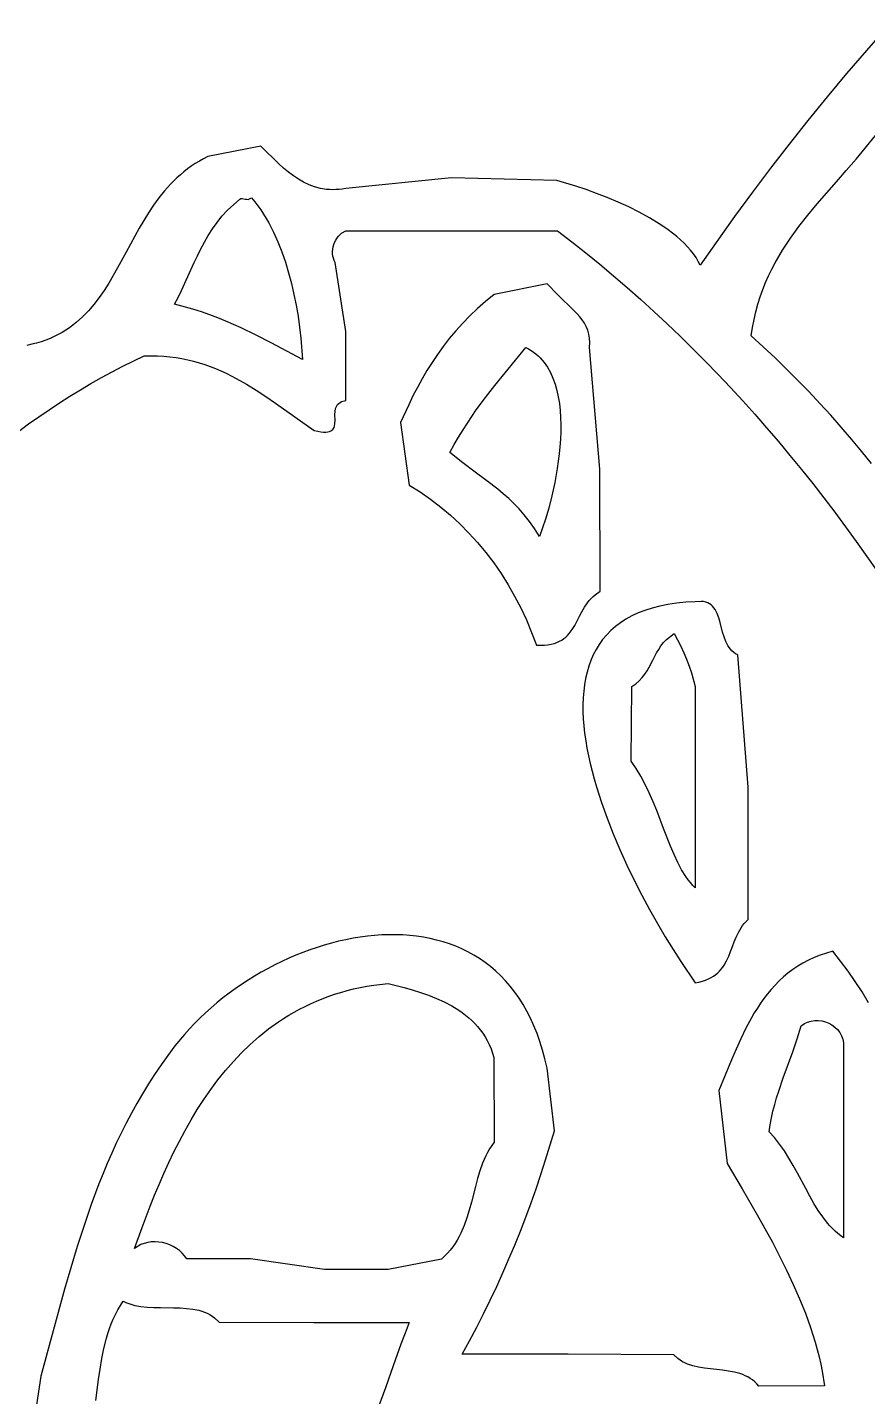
# Model space of a CAD drawing. Extents: x -38.8 to 24, y -17.1 to 3.4.
# Drawn here: x -34.397 to -33.604, y -1.138 to 0.153 of the extents above; entities that cross this region are included whole.
import ezdxf

# ---------------------------------------------------------------- set-up
doc = ezdxf.new("R2010")
doc.units = 0

msp = doc.modelspace()

# ---------------------------------------------------------------- linework, layer by layer
at = {"color": 7, "linetype": 'CONTINUOUS'}
for p, q in [((-33.585891, 0.153368), (-33.604907, 0.131652)), ((-33.604907, 0.131652), (-33.623633, 0.109762)), ((-33.623633, 0.109762), (-33.642061, 0.087703)), ((-33.642061, 0.087703), (-33.66018, 0.06548)), ((-33.66018, 0.06548), (-33.677982, 0.043099)), ((-34.176452, 0.04143), (-34.226435, 0.031447)), ((-34.15946, 0.024524), (-34.176452, 0.04143)), ((-33.677982, 0.043099), (-33.695457, 0.020565)), ((-33.614644, 0.029098), (-33.596443, 0.051453)), ((-34.234589, 0.027144), (-34.238444, 0.024806)), ((-34.230588, 0.029359), (-34.234589, 0.027144)), ((-34.226435, 0.031447), (-34.230588, 0.029359)), ((-33.623917, 0.018358), (-33.614644, 0.029098)), ((-34.252515, 0.014333), (-34.255723, 0.01146)), ((-34.249188, 0.01711), (-34.252515, 0.014333)), ((-34.245738, 0.019784), (-34.249188, 0.01711)), ((-34.242158, 0.022351), (-34.245738, 0.019784)), ((-34.238444, 0.024806), (-34.242158, 0.022351)), ((-34.155026, 0.020584), (-34.15946, 0.024524)), ((-34.150489, 0.016853), (-34.155026, 0.020584)), ((-34.145836, 0.013379), (-34.150489, 0.016853)), ((-34.141053, 0.010208), (-34.145836, 0.013379)), ((-33.695457, 0.020565), (-33.712597, -0.002116)), ((-33.633191, 0.007792), (-33.623917, 0.018358)), ((-34.261808, 0.005441), (-34.267486, -0.000906)), ((-34.255723, 0.01146), (-34.261808, 0.005441)), ((-34.136126, 0.007389), (-34.141053, 0.010208)), ((-34.131041, 0.004967), (-34.136126, 0.007389)), ((-34.125784, 0.002991), (-34.131041, 0.004967)), ((-34.120342, 0.001508), (-34.125784, 0.002991)), ((-34.114699, 0.000565), (-34.120342, 0.001508)), ((-34.111799, 0.00031), (-34.114699, 0.000565)), ((-34.108843, 0.000209), (-34.111799, 0.00031)), ((-34.105831, 0.000265), (-34.108843, 0.000209)), ((-34.10276, 0.000487), (-34.105831, 0.000265)), ((-34.099628, 0.000879), (-34.10276, 0.000487)), ((-34.096435, 0.001447), (-34.099628, 0.000879)), ((-33.996435, 0.011447), (-34.096435, 0.001447)), ((-33.897137, 0.008794), (-33.996435, 0.011447)), ((-33.879264, 0.003569), (-33.897137, 0.008794)), ((-33.869617, 0.000367), (-33.879264, 0.003569)), ((-33.859663, -0.003211), (-33.869617, 0.000367)), ((-33.642381, -0.002688), (-33.633191, 0.007792)), ((-34.272802, -0.00754), (-34.277801, -0.014421)), ((-34.267486, -0.000906), (-34.272802, -0.00754)), ((-34.208125, -0.019197), (-34.196435, -0.008553)), ((-34.196435, -0.008553), (-34.195336, -0.008112)), ((-34.196435, -0.008553), (-34.196435, -0.008553)), ((-34.195336, -0.008112), (-34.194129, -0.008083)), ((-34.194129, -0.008083), (-34.191436, -0.008615)), ((-34.191436, -0.008615), (-34.189974, -0.008856)), ((-34.189974, -0.008856), (-34.18845, -0.008867)), ((-34.18845, -0.008867), (-34.185263, -0.007555)), ((-34.185263, -0.007555), (-34.182298, -0.011173)), ((-34.182298, -0.011173), (-34.179446, -0.014925)), ((-33.849527, -0.007154), (-33.859663, -0.003211)), ((-33.839336, -0.011448), (-33.849527, -0.007154)), ((-33.829214, -0.016082), (-33.839336, -0.011448)), ((-33.712597, -0.002116), (-33.729393, -0.024939)), ((-33.651403, -0.013171), (-33.642381, -0.002688)), ((-34.282527, -0.021509), (-34.287025, -0.028764)), ((-34.277801, -0.014421), (-34.282527, -0.021509)), ((-34.217893, -0.030704), (-34.213225, -0.024854)), ((-34.213225, -0.024854), (-34.208125, -0.019197)), ((-34.179446, -0.014925), (-34.176704, -0.018805)), ((-34.176704, -0.018805), (-34.174071, -0.022807)), ((-34.174071, -0.022807), (-34.169123, -0.031153)), ((-33.819286, -0.021042), (-33.829214, -0.016082)), ((-33.809679, -0.026316), (-33.819286, -0.021042)), ((-33.729393, -0.024939), (-33.761914, -0.07099)), ((-33.6686, -0.034498), (-33.660171, -0.023745)), ((-33.660171, -0.023745), (-33.651403, -0.013171)), ((-34.291338, -0.036145), (-34.295512, -0.043611)), ((-34.287025, -0.028764), (-34.291338, -0.036145)), ((-34.226127, -0.042894), (-34.222177, -0.036725)), ((-34.222177, -0.036725), (-34.217893, -0.030704)), ((-34.169123, -0.031153), (-34.164587, -0.039916)), ((-34.100263, -0.040888), (-34.096435, -0.038553)), ((-34.096435, -0.038553), (-33.996435, -0.038553)), ((-33.996435, -0.038553), (-33.896435, -0.038553)), ((-33.896435, -0.038553), (-33.882996, -0.048903)), ((-33.800517, -0.031893), (-33.809679, -0.026316)), ((-33.796142, -0.03479), (-33.800517, -0.031893)), ((-33.791925, -0.037758), (-33.796142, -0.03479)), ((-33.787883, -0.040796), (-33.791925, -0.037758)), ((-33.676605, -0.045519), (-33.6686, -0.034498)), ((-34.295512, -0.043611), (-34.303619, -0.058639)), ((-34.233215, -0.055587), (-34.22979, -0.049189)), ((-34.22979, -0.049189), (-34.226127, -0.042894)), ((-34.164587, -0.039916), (-34.160451, -0.049046)), ((-34.160451, -0.049046), (-34.156699, -0.058497)), ((-34.108226, -0.053656), (-34.107646, -0.051548)), ((-34.107646, -0.051548), (-34.106872, -0.049502)), ((-34.106872, -0.049502), (-34.105909, -0.047539)), ((-34.105909, -0.047539), (-34.104761, -0.045676)), ((-34.104761, -0.045676), (-34.103435, -0.043934)), ((-34.103435, -0.043934), (-34.101934, -0.042331)), ((-34.101934, -0.042331), (-34.100263, -0.040888)), ((-33.882996, -0.048903), (-33.869704, -0.059434)), ((-33.78403, -0.043901), (-33.787883, -0.040796)), ((-33.780382, -0.047072), (-33.78403, -0.043901)), ((-33.776955, -0.050308), (-33.780382, -0.047072)), ((-33.773765, -0.053606), (-33.776955, -0.050308)), ((-33.684102, -0.056897), (-33.680423, -0.051158)), ((-33.680423, -0.051158), (-33.676605, -0.045519)), ((-34.303619, -0.058639), (-34.311699, -0.073525)), ((-34.239548, -0.068602), (-34.236452, -0.062066)), ((-34.236452, -0.062066), (-34.233215, -0.055587)), ((-34.156699, -0.058497), (-34.153318, -0.068219)), ((-34.108784, -0.057983), (-34.108607, -0.055807)), ((-34.108752, -0.060164), (-34.108784, -0.057983)), ((-34.108506, -0.062331), (-34.108752, -0.060164)), ((-34.108607, -0.055807), (-34.108226, -0.053656)), ((-34.108041, -0.064464), (-34.108506, -0.062331)), ((-34.107352, -0.066544), (-34.108041, -0.064464)), ((-33.869704, -0.059434), (-33.85656, -0.070143)), ((-33.770828, -0.056966), (-33.773765, -0.053606)), ((-33.768158, -0.060386), (-33.770828, -0.056966)), ((-33.765772, -0.063865), (-33.768158, -0.060386)), ((-33.763686, -0.0674), (-33.765772, -0.063865)), ((-33.691005, -0.068719), (-33.687633, -0.062747)), ((-33.687633, -0.062747), (-33.684102, -0.056897)), ((-34.311699, -0.073525), (-34.315841, -0.080814)), ((-34.245513, -0.08176), (-34.239548, -0.068602)), ((-34.153318, -0.068219), (-34.150292, -0.078166)), ((-34.106435, -0.068553), (-34.107352, -0.066544)), ((-34.096435, -0.133553), (-34.106435, -0.068553)), ((-33.85656, -0.070143), (-33.843564, -0.081028)), ((-33.761914, -0.07099), (-33.763686, -0.0674)), ((-33.697229, -0.081074), (-33.694207, -0.074824)), ((-33.694207, -0.074824), (-33.691005, -0.068719)), ((-34.32011, -0.087947), (-34.32455, -0.094882)), ((-34.315841, -0.080814), (-34.32011, -0.087947)), ((-34.251499, -0.094879), (-34.245513, -0.08176)), ((-34.150292, -0.078166), (-34.147609, -0.088287)), ((-34.147609, -0.088287), (-34.145253, -0.098536)), ((-33.906435, -0.088553), (-33.956435, -0.098553)), ((-33.896435, -0.098553), (-33.906435, -0.088553)), ((-33.906435, -0.088553), (-33.906435, -0.088553)), ((-33.843564, -0.081028), (-33.830715, -0.092086)), ((-33.70269, -0.09405), (-33.700061, -0.087478)), ((-33.700061, -0.087478), (-33.697229, -0.081074)), ((-34.329206, -0.10158), (-34.334122, -0.108001)), ((-34.32455, -0.094882), (-34.329206, -0.10158)), ((-34.257896, -0.107781), (-34.254622, -0.101369)), ((-34.254622, -0.101369), (-34.251499, -0.094879)), ((-34.145253, -0.098536), (-34.143211, -0.108864)), ((-33.956435, -0.098553), (-33.964527, -0.105192)), ((-33.891288, -0.103939), (-33.896435, -0.098553)), ((-33.830715, -0.092086), (-33.818013, -0.103314)), ((-33.818013, -0.103314), (-33.805459, -0.114711)), ((-33.707302, -0.107735), (-33.705107, -0.100798)), ((-33.705107, -0.100798), (-33.70269, -0.09405)), ((-34.339343, -0.114103), (-34.344912, -0.119847)), ((-34.334122, -0.108001), (-34.339343, -0.114103)), ((-34.240703, -0.112497), (-34.257896, -0.107781)), ((-34.232576, -0.115086), (-34.240703, -0.112497)), ((-34.224711, -0.117822), (-34.232576, -0.115086)), ((-34.143211, -0.108864), (-34.141468, -0.119224)), ((-33.972164, -0.111957), (-33.979371, -0.118846)), ((-33.964527, -0.105192), (-33.972164, -0.111957)), ((-33.885821, -0.109129), (-33.891288, -0.103939)), ((-33.880395, -0.114342), (-33.885821, -0.109129)), ((-33.877809, -0.117028), (-33.880395, -0.114342)), ((-33.805459, -0.114711), (-33.793052, -0.126272)), ((-33.71098, -0.122219), (-33.709263, -0.114872)), ((-33.709263, -0.114872), (-33.707302, -0.107735)), ((-34.354018, -0.127702), (-34.357277, -0.130097)), ((-34.350876, -0.125191), (-34.354018, -0.127702)), ((-34.344912, -0.119847), (-34.350876, -0.125191)), ((-34.217072, -0.120698), (-34.224711, -0.117822)), ((-34.209621, -0.123709), (-34.217072, -0.120698)), ((-34.20232, -0.12685), (-34.209621, -0.123709)), ((-34.195133, -0.130114), (-34.20232, -0.12685)), ((-34.141468, -0.119224), (-34.14001, -0.129566)), ((-33.986171, -0.125858), (-33.992588, -0.132994)), ((-33.979371, -0.118846), (-33.986171, -0.125858)), ((-33.875367, -0.119803), (-33.877809, -0.117028)), ((-33.873116, -0.122695), (-33.875367, -0.119803)), ((-33.871099, -0.125732), (-33.873116, -0.122695)), ((-33.869361, -0.128942), (-33.871099, -0.125732)), ((-33.867947, -0.132352), (-33.869361, -0.128942)), ((-33.793052, -0.126272), (-33.780793, -0.137997)), ((-33.712442, -0.129787), (-33.71098, -0.122219)), ((-34.379551, -0.141774), (-34.38377, -0.143224)), ((-34.375486, -0.140174), (-34.379551, -0.141774)), ((-34.37157, -0.138429), (-34.375486, -0.140174)), ((-34.367796, -0.136543), (-34.37157, -0.138429)), ((-34.36416, -0.134523), (-34.367796, -0.136543)), ((-34.360655, -0.132372), (-34.36416, -0.134523)), ((-34.357277, -0.130097), (-34.360655, -0.132372)), ((-34.180947, -0.136992), (-34.195133, -0.130114)), ((-34.166763, -0.144297), (-34.180947, -0.136992)), ((-34.14001, -0.129566), (-34.138823, -0.139843)), ((-34.138823, -0.139843), (-34.137204, -0.160009)), ((-34.096435, -0.198553), (-34.096435, -0.133553)), ((-33.998645, -0.140251), (-34.004366, -0.147629)), ((-33.992588, -0.132994), (-33.998645, -0.140251)), ((-33.866903, -0.135991), (-33.867947, -0.132352)), ((-33.866273, -0.139885), (-33.866903, -0.135991)), ((-33.866102, -0.144063), (-33.866273, -0.139885)), ((-33.780793, -0.137997), (-33.768681, -0.149883)), ((-33.713639, -0.137588), (-33.712442, -0.129787)), ((-33.691214, -0.158382), (-33.713639, -0.137588)), ((-34.392691, -0.145654), (-34.397405, -0.146623)), ((-34.388148, -0.144519), (-34.392691, -0.145654)), ((-34.38377, -0.143224), (-34.388148, -0.144519)), ((-34.137204, -0.160009), (-34.166763, -0.144297)), ((-34.004366, -0.147629), (-34.009775, -0.155127)), ((-33.955668, -0.184519), (-33.926435, -0.148553)), ((-33.926435, -0.148553), (-33.923863, -0.149899)), ((-33.926435, -0.148553), (-33.926435, -0.148553)), ((-33.923863, -0.149899), (-33.921414, -0.151373)), ((-33.921414, -0.151373), (-33.919086, -0.152971)), ((-33.919086, -0.152971), (-33.916877, -0.154689)), ((-33.916877, -0.154689), (-33.914784, -0.156522)), ((-33.866435, -0.148553), (-33.866102, -0.144063)), ((-33.856435, -0.263553), (-33.866435, -0.148553)), ((-33.768681, -0.149883), (-33.756717, -0.161926)), ((-34.316907, -0.171509), (-34.306816, -0.166301)), ((-34.306816, -0.166301), (-34.28652, -0.156609)), ((-34.28652, -0.156609), (-34.280281, -0.156456)), ((-34.280281, -0.156456), (-34.274176, -0.156542)), ((-34.274176, -0.156542), (-34.268199, -0.156857)), ((-34.268199, -0.156857), (-34.262344, -0.157392)), ((-34.262344, -0.157392), (-34.256607, -0.158141)), ((-34.256607, -0.158141), (-34.250982, -0.159093)), ((-34.250982, -0.159093), (-34.245463, -0.160239)), ((-34.245463, -0.160239), (-34.240045, -0.161573)), ((-34.240045, -0.161573), (-34.234722, -0.163084)), ((-34.234722, -0.163084), (-34.22949, -0.164764)), ((-34.22949, -0.164764), (-34.224342, -0.166605)), ((-34.224342, -0.166605), (-34.219273, -0.168598)), ((-34.014895, -0.162745), (-34.01975, -0.170481)), ((-34.009775, -0.155127), (-34.014895, -0.162745)), ((-33.914784, -0.156522), (-33.912804, -0.158467)), ((-33.912804, -0.158467), (-33.910937, -0.16052)), ((-33.910937, -0.16052), (-33.909178, -0.162677)), ((-33.909178, -0.162677), (-33.90598, -0.167286)), ((-33.90598, -0.167286), (-33.903191, -0.172263)), ((-33.756717, -0.161926), (-33.744899, -0.174125)), ((-33.68031, -0.168974), (-33.691214, -0.158382)), ((-34.336953, -0.182611), (-34.326954, -0.176948)), ((-34.326954, -0.176948), (-34.316907, -0.171509)), ((-34.219273, -0.168598), (-34.214278, -0.170734)), ((-34.214278, -0.170734), (-34.209351, -0.173005)), ((-34.209351, -0.173005), (-34.199679, -0.177916)), ((-34.199679, -0.177916), (-34.190215, -0.183263)), ((-34.024364, -0.178334), (-34.02876, -0.186305)), ((-34.01975, -0.170481), (-34.024364, -0.178334)), ((-33.903191, -0.172263), (-33.900792, -0.177577)), ((-33.900792, -0.177577), (-33.898766, -0.183194)), ((-33.744899, -0.174125), (-33.73323, -0.186477)), ((-33.669607, -0.179692), (-33.68031, -0.168974)), ((-33.659103, -0.190534), (-33.669607, -0.179692)), ((-34.356792, -0.194572), (-34.3469, -0.188488)), ((-34.3469, -0.188488), (-34.336953, -0.182611)), ((-34.190215, -0.183263), (-34.180915, -0.188976)), ((-34.180915, -0.188976), (-34.171734, -0.194986)), ((-34.02876, -0.186305), (-34.032961, -0.194391)), ((-33.964573, -0.195928), (-33.955668, -0.184519)), ((-33.898766, -0.183194), (-33.897093, -0.189085)), ((-33.897093, -0.189085), (-33.895756, -0.195216)), ((-33.73323, -0.186477), (-33.721707, -0.198979)), ((-33.648794, -0.201498), (-33.659103, -0.190534)), ((-34.376389, -0.20733), (-34.366623, -0.200855)), ((-34.366623, -0.200855), (-34.356792, -0.194572)), ((-34.171734, -0.194986), (-34.16263, -0.201225)), ((-34.16263, -0.201225), (-34.126107, -0.227087)), ((-34.106489, -0.20893), (-34.105959, -0.206173)), ((-34.105959, -0.206173), (-34.105494, -0.20488)), ((-34.105494, -0.20488), (-34.104866, -0.203659)), ((-34.104866, -0.203659), (-34.104053, -0.202523)), ((-34.104053, -0.202523), (-34.103033, -0.201485)), ((-34.103033, -0.201485), (-34.101783, -0.200556)), ((-34.101783, -0.200556), (-34.100282, -0.19975)), ((-34.100282, -0.19975), (-34.096435, -0.198553)), ((-34.036992, -0.202593), (-34.044637, -0.219338)), ((-34.032961, -0.194391), (-34.036992, -0.202593)), ((-33.973184, -0.207613), (-33.964573, -0.195928)), ((-33.895756, -0.195216), (-33.894735, -0.201557)), ((-33.894735, -0.201557), (-33.894012, -0.208075)), ((-33.721707, -0.198979), (-33.710332, -0.211629)), ((-33.638678, -0.212583), (-33.648794, -0.201498)), ((-34.395713, -0.22082), (-34.386088, -0.213987)), ((-34.386088, -0.213987), (-34.376389, -0.20733)), ((-34.106635, -0.211831), (-34.106489, -0.20893)), ((-34.106487, -0.217671), (-34.106635, -0.211831)), ((-34.106548, -0.220412), (-34.106487, -0.217671)), ((-34.044637, -0.219338), (-34.036435, -0.278553)), ((-33.981577, -0.219913), (-33.977403, -0.213665)), ((-33.977403, -0.213665), (-33.973184, -0.207613)), ((-33.894012, -0.208075), (-33.893568, -0.214739)), ((-33.893568, -0.214739), (-33.893386, -0.221517)), ((-33.710332, -0.211629), (-33.699105, -0.224425)), ((-33.62875, -0.223785), (-33.638678, -0.212583)), ((-34.405262, -0.22782), (-34.395713, -0.22082)), ((-34.126107, -0.227087), (-34.122877, -0.227737)), ((-34.122877, -0.227737), (-34.120018, -0.228164)), ((-34.120018, -0.228164), (-34.117507, -0.228381)), ((-34.117507, -0.228381), (-34.115323, -0.2284)), ((-34.115323, -0.2284), (-34.113443, -0.228233)), ((-34.113443, -0.228233), (-34.111845, -0.227893)), ((-34.111845, -0.227893), (-34.110508, -0.227392)), ((-34.110508, -0.227392), (-34.109407, -0.226743)), ((-34.109407, -0.226743), (-34.108522, -0.225957)), ((-34.108522, -0.225957), (-34.10783, -0.225047)), ((-34.10783, -0.225047), (-34.107309, -0.224025)), ((-34.107309, -0.224025), (-34.106936, -0.222904)), ((-34.106936, -0.222904), (-34.106548, -0.220412)), ((-33.989828, -0.233165), (-33.985715, -0.226399)), ((-33.985715, -0.226399), (-33.981577, -0.219913)), ((-33.893446, -0.228377), (-33.89373, -0.235288)), ((-33.893386, -0.221517), (-33.893446, -0.228377)), ((-33.699105, -0.224425), (-33.688024, -0.237363)), ((-33.619008, -0.235102), (-33.62875, -0.223785)), ((-33.998013, -0.24771), (-33.993924, -0.240255)), ((-33.993924, -0.240255), (-33.989828, -0.233165)), ((-33.894219, -0.242217), (-33.894895, -0.249134)), ((-33.89373, -0.235288), (-33.894219, -0.242217)), ((-33.688024, -0.237363), (-33.677091, -0.250442)), ((-33.609448, -0.246532), (-33.619008, -0.235102)), ((-33.985896, -0.25758), (-33.998013, -0.24771)), ((-33.97437, -0.266239), (-33.985896, -0.25758)), ((-33.89574, -0.256006), (-33.896734, -0.262801)), ((-33.894895, -0.249134), (-33.89574, -0.256006)), ((-33.677091, -0.250442), (-33.666306, -0.263659)), ((-33.600068, -0.258073), (-33.609448, -0.246532)), ((-33.963362, -0.274297), (-33.97437, -0.266239)), ((-33.896734, -0.262801), (-33.899097, -0.276036)), ((-33.856374, -0.378657), (-33.856435, -0.263553)), ((-33.666306, -0.263659), (-33.655667, -0.277011)), ((-34.036435, -0.278553), (-34.026213, -0.284975)), ((-33.952801, -0.282361), (-33.963362, -0.274297)), ((-33.947666, -0.286585), (-33.952801, -0.282361)), ((-33.899097, -0.276036), (-33.901837, -0.288585)), ((-33.655667, -0.277011), (-33.645176, -0.290495)), ((-34.026213, -0.284975), (-34.016312, -0.291858)), ((-34.016312, -0.291858), (-34.006742, -0.299189)), ((-33.942616, -0.291039), (-33.947666, -0.286585)), ((-33.937642, -0.295798), (-33.942616, -0.291039)), ((-33.932735, -0.300939), (-33.937642, -0.295798)), ((-33.901837, -0.288585), (-33.904806, -0.300193)), ((-33.645176, -0.290495), (-33.634832, -0.30411)), ((-34.006742, -0.299189), (-33.997511, -0.306955)), ((-33.997511, -0.306955), (-33.988629, -0.315143)), ((-33.927886, -0.306537), (-33.932735, -0.300939)), ((-33.923086, -0.312669), (-33.927886, -0.306537)), ((-33.904806, -0.300193), (-33.907854, -0.310607)), ((-33.634832, -0.30411), (-33.624635, -0.317853)), ((-33.988629, -0.315143), (-33.980103, -0.323741)), ((-33.918326, -0.31941), (-33.923086, -0.312669)), ((-33.913598, -0.326837), (-33.918326, -0.31941)), ((-33.907854, -0.310607), (-33.913598, -0.326837)), ((-33.624635, -0.317853), (-33.614586, -0.331721)), ((-33.980103, -0.323741), (-33.971944, -0.332735)), ((-33.971944, -0.332735), (-33.964161, -0.342113)), ((-33.614586, -0.331721), (-33.604683, -0.345711)), ((-33.964161, -0.342113), (-33.956761, -0.351862)), ((-33.604683, -0.345711), (-33.594928, -0.359822)), ((-33.956761, -0.351862), (-33.949755, -0.361969)), ((-33.949755, -0.361969), (-33.943151, -0.372421)), ((-33.943151, -0.372421), (-33.936959, -0.383206)), ((-33.936959, -0.383206), (-33.931186, -0.394311)), ((-33.868141, -0.389415), (-33.866571, -0.387411)), ((-33.866571, -0.387411), (-33.864866, -0.385476)), ((-33.864866, -0.385476), (-33.863011, -0.383623)), ((-33.863011, -0.383623), (-33.860988, -0.381861)), ((-33.860988, -0.381861), (-33.856374, -0.378657)), ((-33.931186, -0.394311), (-33.925843, -0.405723)), ((-33.875679, -0.402274), (-33.873414, -0.397902)), ((-33.873414, -0.397902), (-33.870946, -0.393586)), ((-33.870946, -0.393586), (-33.868141, -0.389415)), ((-33.820416, -0.399116), (-33.826385, -0.40189)), ((-33.814028, -0.39664), (-33.820416, -0.399116)), ((-33.807214, -0.39447), (-33.814028, -0.39664)), ((-33.799965, -0.392617), (-33.807214, -0.39447)), ((-33.792271, -0.39109), (-33.799965, -0.392617)), ((-33.784124, -0.389897), (-33.792271, -0.39109)), ((-33.775515, -0.389049), (-33.784124, -0.389897)), ((-33.766435, -0.388553), (-33.775515, -0.389049)), ((-33.761064, -0.388157), (-33.766435, -0.388553)), ((-33.766435, -0.388553), (-33.766435, -0.388553)), ((-33.758738, -0.388364), (-33.761064, -0.388157)), ((-33.756632, -0.388821), (-33.758738, -0.388364)), ((-33.754731, -0.389511), (-33.756632, -0.388821)), ((-33.753019, -0.390418), (-33.754731, -0.389511)), ((-33.751483, -0.391527), (-33.753019, -0.390418)), ((-33.750107, -0.392823), (-33.751483, -0.391527)), ((-33.748876, -0.394288), (-33.750107, -0.392823)), ((-33.747775, -0.395908), (-33.748876, -0.394288)), ((-33.746791, -0.397666), (-33.747775, -0.395908)), ((-33.745906, -0.399546), (-33.746791, -0.397666)), ((-33.74438, -0.403612), (-33.745906, -0.399546)), ((-33.925843, -0.405723), (-33.91648, -0.429417)), ((-33.882588, -0.414828), (-33.880133, -0.410826)), ((-33.880133, -0.410826), (-33.877874, -0.406611)), ((-33.877874, -0.406611), (-33.875679, -0.402274)), ((-33.841876, -0.411908), (-33.846262, -0.415781)), ((-33.837106, -0.408295), (-33.841876, -0.411908)), ((-33.831946, -0.404953), (-33.837106, -0.408295)), ((-33.826385, -0.40189), (-33.831946, -0.404953)), ((-33.743078, -0.407979), (-33.74438, -0.403612)), ((-33.740669, -0.417109), (-33.743078, -0.407979)), ((-33.897042, -0.426933), (-33.894655, -0.425878)), ((-33.894655, -0.425878), (-33.892467, -0.42467)), ((-33.892467, -0.42467), (-33.890461, -0.42332)), ((-33.890461, -0.42332), (-33.888622, -0.421839)), ((-33.888622, -0.421839), (-33.886931, -0.420238)), ((-33.886931, -0.420238), (-33.885373, -0.418529)), ((-33.885373, -0.418529), (-33.882588, -0.414828)), ((-33.853924, -0.424274), (-33.857216, -0.428875)), ((-33.850275, -0.419906), (-33.853924, -0.424274)), ((-33.846262, -0.415781), (-33.850275, -0.419906)), ((-33.796386, -0.427097), (-33.793547, -0.424087)), ((-33.793547, -0.424087), (-33.786435, -0.418553)), ((-33.786435, -0.418553), (-33.783168, -0.424467)), ((-33.786435, -0.418553), (-33.786435, -0.418553)), ((-33.783168, -0.424467), (-33.780113, -0.430492)), ((-33.739325, -0.421619), (-33.740669, -0.417109)), ((-33.737728, -0.425923), (-33.739325, -0.421619)), ((-33.735759, -0.429895), (-33.737728, -0.425923)), ((-33.91648, -0.429417), (-33.912548, -0.429516)), ((-33.912548, -0.429516), (-33.908915, -0.429396)), ((-33.908915, -0.429396), (-33.905565, -0.429066)), ((-33.905565, -0.429066), (-33.90248, -0.428538)), ((-33.90248, -0.428538), (-33.899645, -0.427823)), ((-33.899645, -0.427823), (-33.897042, -0.426933)), ((-33.862768, -0.43874), (-33.865046, -0.443986)), ((-33.860161, -0.4337), (-33.862768, -0.43874)), ((-33.857216, -0.428875), (-33.860161, -0.4337)), ((-33.806435, -0.443553), (-33.802943, -0.436792)), ((-33.802943, -0.436792), (-33.801009, -0.433475)), ((-33.801009, -0.433475), (-33.798848, -0.430235)), ((-33.798848, -0.430235), (-33.796386, -0.427097)), ((-33.780113, -0.430492), (-33.777276, -0.436621)), ((-33.777276, -0.436621), (-33.774657, -0.442846)), ((-33.734599, -0.431717), (-33.735759, -0.429895)), ((-33.7333, -0.433408), (-33.734599, -0.431717)), ((-33.73185, -0.434953), (-33.7333, -0.433408)), ((-33.730232, -0.436337), (-33.73185, -0.434953)), ((-33.728432, -0.437542), (-33.730232, -0.436337)), ((-33.726435, -0.438553), (-33.728432, -0.437542)), ((-33.716435, -0.563553), (-33.726435, -0.438553)), ((-33.867003, -0.449428), (-33.868648, -0.455057)), ((-33.865046, -0.443986), (-33.867003, -0.449428)), ((-33.811861, -0.453631), (-33.809927, -0.450314)), ((-33.809927, -0.450314), (-33.806435, -0.443553)), ((-33.774657, -0.442846), (-33.772261, -0.449159)), ((-33.772261, -0.449159), (-33.77009, -0.455553)), ((-33.86999, -0.460864), (-33.871038, -0.46684)), ((-33.868648, -0.455057), (-33.86999, -0.460864)), ((-33.822615, -0.465875), (-33.819323, -0.463019)), ((-33.819323, -0.463019), (-33.816484, -0.460009)), ((-33.816484, -0.460009), (-33.814022, -0.456871)), ((-33.814022, -0.456871), (-33.811861, -0.453631)), ((-33.77009, -0.455553), (-33.766435, -0.468553)), ((-33.871801, -0.472976), (-33.872288, -0.479261)), ((-33.871038, -0.46684), (-33.871801, -0.472976)), ((-33.827029, -0.539015), (-33.826435, -0.468553)), ((-33.826435, -0.468553), (-33.822615, -0.465875)), ((-33.766435, -0.468553), (-33.766435, -0.563553)), ((-33.872288, -0.479261), (-33.872506, -0.485688)), ((-33.872506, -0.485688), (-33.872466, -0.492247)), ((-33.872466, -0.492247), (-33.872177, -0.498928)), ((-33.872177, -0.498928), (-33.871646, -0.505723)), ((-33.871646, -0.505723), (-33.870882, -0.512622)), ((-33.870882, -0.512622), (-33.869896, -0.519616)), ((-33.869896, -0.519616), (-33.868695, -0.526696)), ((-33.868695, -0.526696), (-33.867288, -0.533852)), ((-33.867288, -0.533852), (-33.865684, -0.541076)), ((-33.865684, -0.541076), (-33.863892, -0.548358)), ((-33.822197, -0.545794), (-33.827029, -0.539015)), ((-33.863892, -0.548358), (-33.861921, -0.555688)), ((-33.817758, -0.553089), (-33.822197, -0.545794)), ((-33.813658, -0.560809), (-33.817758, -0.553089)), ((-33.861921, -0.555688), (-33.85978, -0.563058)), ((-33.85978, -0.563058), (-33.855021, -0.577881)), ((-33.809843, -0.568864), (-33.813658, -0.560809)), ((-33.766435, -0.563553), (-33.766435, -0.658553)), ((-33.716579, -0.688392), (-33.716435, -0.563553)), ((-33.855021, -0.577881), (-33.849687, -0.592751)), ((-33.806258, -0.577162), (-33.809843, -0.568864)), ((-33.802848, -0.585613), (-33.806258, -0.577162)), ((-33.849687, -0.592751), (-33.843847, -0.607596)), ((-33.796338, -0.60261), (-33.802848, -0.585613)), ((-33.789877, -0.619129), (-33.796338, -0.60261)), ((-33.843847, -0.607596), (-33.837574, -0.622341)), ((-33.78653, -0.626982), (-33.789877, -0.619129)), ((-33.837574, -0.622341), (-33.830937, -0.636913)), ((-33.783031, -0.634443), (-33.78653, -0.626982)), ((-33.830937, -0.636913), (-33.824008, -0.651237)), ((-33.779326, -0.641422), (-33.783031, -0.634443)), ((-33.775362, -0.647827), (-33.779326, -0.641422)), ((-33.824008, -0.651237), (-33.816856, -0.665241)), ((-33.773265, -0.650786), (-33.775362, -0.647827)), ((-33.771083, -0.653567), (-33.773265, -0.650786)), ((-33.768808, -0.65616), (-33.771083, -0.653567)), ((-33.766435, -0.658553), (-33.768808, -0.65616)), ((-33.816856, -0.665241), (-33.809553, -0.67885)), ((-33.809553, -0.67885), (-33.80217, -0.69199)), ((-33.80217, -0.69199), (-33.794776, -0.704588)), ((-33.725792, -0.700444), (-33.72327, -0.696184)), ((-33.72327, -0.696184), (-33.721826, -0.694133)), ((-33.721826, -0.694133), (-33.720239, -0.692146)), ((-33.720239, -0.692146), (-33.716579, -0.688392)), ((-34.103104, -0.708884), (-34.109907, -0.710608)), ((-34.096296, -0.707362), (-34.103104, -0.708884)), ((-34.08949, -0.706045), (-34.096296, -0.707362)), ((-34.082694, -0.704937), (-34.08949, -0.706045)), ((-34.075915, -0.704043), (-34.082694, -0.704937)), ((-34.06916, -0.703365), (-34.075915, -0.704043)), ((-34.062437, -0.702909), (-34.06916, -0.703365)), ((-34.055751, -0.702677), (-34.062437, -0.702909)), ((-34.049111, -0.702675), (-34.055751, -0.702677)), ((-34.042523, -0.702905), (-34.049111, -0.702675)), ((-34.035995, -0.703372), (-34.042523, -0.702905)), ((-34.029534, -0.70408), (-34.035995, -0.703372)), ((-34.023147, -0.705032), (-34.029534, -0.70408)), ((-34.01684, -0.706233), (-34.023147, -0.705032)), ((-34.010622, -0.707687), (-34.01684, -0.706233)), ((-34.0045, -0.709397), (-34.010622, -0.707687)), ((-33.99848, -0.711367), (-34.0045, -0.709397)), ((-33.794776, -0.704588), (-33.787443, -0.716571)), ((-33.731496, -0.713944), (-33.729786, -0.709386)), ((-33.729786, -0.709386), (-33.727925, -0.704865)), ((-33.727925, -0.704865), (-33.725792, -0.700444)), ((-34.143605, -0.72211), (-34.15023, -0.72496)), ((-34.136931, -0.719439), (-34.143605, -0.72211)), ((-34.130218, -0.716949), (-34.136931, -0.719439)), ((-34.123471, -0.714644), (-34.130218, -0.716949)), ((-34.116698, -0.712529), (-34.123471, -0.714644)), ((-34.109907, -0.710608), (-34.116698, -0.712529)), ((-33.99257, -0.713602), (-33.99848, -0.711367)), ((-33.986776, -0.716105), (-33.99257, -0.713602)), ((-33.981107, -0.71888), (-33.986776, -0.716105)), ((-33.975568, -0.721931), (-33.981107, -0.71888)), ((-33.970168, -0.725263), (-33.975568, -0.721931)), ((-33.787443, -0.716571), (-33.780241, -0.727863)), ((-33.736912, -0.727232), (-33.73494, -0.722929)), ((-33.73494, -0.722929), (-33.733175, -0.718479)), ((-33.733175, -0.718479), (-33.731496, -0.713944)), ((-33.648653, -0.72197), (-33.654321, -0.724216)), ((-33.642717, -0.719987), (-33.648653, -0.72197)), ((-33.636503, -0.718278), (-33.642717, -0.719987)), ((-33.622317, -0.736998), (-33.636503, -0.718278)), ((-34.169751, -0.734536), (-34.176116, -0.738057)), ((-34.163311, -0.731177), (-34.169751, -0.734536)), ((-34.156801, -0.727983), (-34.163311, -0.731177)), ((-34.15023, -0.72496), (-34.156801, -0.727983)), ((-33.964913, -0.728878), (-33.970168, -0.725263)), ((-33.959811, -0.732781), (-33.964913, -0.728878)), ((-33.954868, -0.736976), (-33.959811, -0.732781)), ((-33.780241, -0.727863), (-33.766515, -0.748083)), ((-33.743527, -0.736945), (-33.741952, -0.735153)), ((-33.741952, -0.735153), (-33.740517, -0.733278)), ((-33.740517, -0.733278), (-33.739209, -0.731327)), ((-33.739209, -0.731327), (-33.736912, -0.727232)), ((-33.674499, -0.735583), (-33.678967, -0.738961)), ((-33.66981, -0.732407), (-33.674499, -0.735583)), ((-33.66489, -0.729446), (-33.66981, -0.732407)), ((-33.65973, -0.726712), (-33.66489, -0.729446)), ((-33.654321, -0.724216), (-33.65973, -0.726712)), ((-34.188588, -0.74557), (-34.194682, -0.749554)), ((-34.182397, -0.741737), (-34.188588, -0.74557)), ((-34.176116, -0.738057), (-34.182397, -0.741737)), ((-34.069844, -0.750162), (-34.056435, -0.748553)), ((-34.056435, -0.748553), (-34.041275, -0.752438)), ((-34.056435, -0.748553), (-34.056435, -0.748553)), ((-33.950092, -0.741467), (-33.954868, -0.736976)), ((-33.94549, -0.746258), (-33.950092, -0.741467)), ((-33.941069, -0.751352), (-33.94549, -0.746258)), ((-33.766515, -0.748083), (-33.762999, -0.747382)), ((-33.762999, -0.747382), (-33.759758, -0.746529)), ((-33.759758, -0.746529), (-33.756778, -0.745531)), ((-33.756778, -0.745531), (-33.754042, -0.744397)), ((-33.754042, -0.744397), (-33.751538, -0.743133)), ((-33.751538, -0.743133), (-33.749249, -0.741749)), ((-33.749249, -0.741749), (-33.747161, -0.740251)), ((-33.747161, -0.740251), (-33.745259, -0.738647)), ((-33.745259, -0.738647), (-33.743527, -0.736945)), ((-33.687276, -0.746276), (-33.691137, -0.750189)), ((-33.683223, -0.742529), (-33.687276, -0.746276)), ((-33.678967, -0.738961), (-33.683223, -0.742529)), ((-33.615565, -0.746741), (-33.622317, -0.736998)), ((-33.609082, -0.756716), (-33.615565, -0.746741)), ((-34.206548, -0.757957), (-34.212306, -0.762369)), ((-34.20067, -0.753685), (-34.206548, -0.757957)), ((-34.194682, -0.749554), (-34.20067, -0.753685)), ((-34.118525, -0.763046), (-34.112857, -0.760907)), ((-34.112857, -0.760907), (-34.107072, -0.758912)), ((-34.107072, -0.758912), (-34.101171, -0.757065)), ((-34.101171, -0.757065), (-34.09515, -0.755369)), ((-34.09515, -0.755369), (-34.089008, -0.753827)), ((-34.089008, -0.753827), (-34.082744, -0.752443)), ((-34.082744, -0.752443), (-34.076357, -0.75122)), ((-34.076357, -0.75122), (-34.069844, -0.750162)), ((-34.041275, -0.752438), (-34.033572, -0.754632)), ((-34.033572, -0.754632), (-34.02587, -0.757049)), ((-34.02587, -0.757049), (-34.018234, -0.759731)), ((-34.018234, -0.759731), (-34.010726, -0.762719)), ((-33.936837, -0.756754), (-33.941069, -0.751352)), ((-33.9328, -0.762467), (-33.936837, -0.756754)), ((-33.698315, -0.758466), (-33.701653, -0.762806)), ((-33.694813, -0.754256), (-33.698315, -0.758466)), ((-33.691137, -0.750189), (-33.694813, -0.754256)), ((-33.602897, -0.766903), (-33.609082, -0.756716)), ((-34.223437, -0.771591), (-34.228796, -0.776394)), ((-34.217938, -0.766914), (-34.223437, -0.771591)), ((-34.212306, -0.762369), (-34.217938, -0.766914)), ((-34.145181, -0.775787), (-34.14007, -0.772977)), ((-34.14007, -0.772977), (-34.13485, -0.770295)), ((-34.13485, -0.770295), (-34.12952, -0.767743)), ((-34.12952, -0.767743), (-34.124079, -0.765326)), ((-34.124079, -0.765326), (-34.118525, -0.763046)), ((-34.010726, -0.762719), (-34.003408, -0.766055)), ((-34.003408, -0.766055), (-33.996344, -0.76978)), ((-33.996344, -0.76978), (-33.989597, -0.773936)), ((-33.989597, -0.773936), (-33.986362, -0.776188)), ((-33.928965, -0.768496), (-33.9328, -0.762467)), ((-33.92534, -0.774844), (-33.928965, -0.768496)), ((-33.921932, -0.781515), (-33.92534, -0.774844)), ((-33.70787, -0.771829), (-33.710768, -0.776488)), ((-33.704834, -0.767264), (-33.70787, -0.771829)), ((-33.701653, -0.762806), (-33.704834, -0.767264)), ((-34.239064, -0.786364), (-34.243959, -0.791523)), ((-34.234007, -0.781319), (-34.239064, -0.786364)), ((-34.228796, -0.776394), (-34.234007, -0.781319)), ((-34.169173, -0.791625), (-34.159884, -0.784945)), ((-34.159884, -0.784945), (-34.155087, -0.781774)), ((-34.155087, -0.781774), (-34.150187, -0.77872)), ((-34.150187, -0.77872), (-34.145181, -0.775787)), ((-33.986362, -0.776188), (-33.983229, -0.778564)), ((-33.983229, -0.778564), (-33.980208, -0.781068)), ((-33.980208, -0.781068), (-33.977305, -0.783706)), ((-33.977305, -0.783706), (-33.974528, -0.786483)), ((-33.974528, -0.786483), (-33.971886, -0.789404)), ((-33.918747, -0.788514), (-33.921932, -0.781515)), ((-33.71354, -0.781229), (-33.718737, -0.79091)), ((-33.710768, -0.776488), (-33.71354, -0.781229)), ((-33.666435, -0.788553), (-33.663523, -0.78654)), ((-33.663523, -0.78654), (-33.660404, -0.785059)), ((-33.660404, -0.785059), (-33.657134, -0.784089)), ((-33.657134, -0.784089), (-33.65377, -0.783609)), ((-33.65377, -0.783609), (-33.650367, -0.783599)), ((-33.650367, -0.783599), (-33.646982, -0.784038)), ((-33.646982, -0.784038), (-33.64367, -0.784904)), ((-33.64367, -0.784904), (-33.640488, -0.786179)), ((-33.640488, -0.786179), (-33.637492, -0.787839)), ((-33.637492, -0.787839), (-33.634738, -0.789866)), ((-34.248685, -0.796793), (-34.257602, -0.807651)), ((-34.243959, -0.791523), (-34.248685, -0.796793)), ((-34.18658, -0.806241), (-34.178068, -0.798733)), ((-34.178068, -0.798733), (-34.169173, -0.791625)), ((-33.971886, -0.789404), (-33.969385, -0.792474)), ((-33.969385, -0.792474), (-33.967035, -0.795698)), ((-33.967035, -0.795698), (-33.964843, -0.799082)), ((-33.964843, -0.799082), (-33.962816, -0.802631)), ((-33.915794, -0.795843), (-33.918747, -0.788514)), ((-33.913079, -0.803508), (-33.915794, -0.795843)), ((-33.723537, -0.800776), (-33.728016, -0.810731)), ((-33.718737, -0.79091), (-33.723537, -0.800776)), ((-33.67021, -0.800945), (-33.666435, -0.788553)), ((-33.666435, -0.788553), (-33.666435, -0.788553)), ((-33.634738, -0.789866), (-33.632282, -0.792238)), ((-33.632282, -0.792238), (-33.63018, -0.794935)), ((-33.63018, -0.794935), (-33.628489, -0.797936)), ((-33.628489, -0.797936), (-33.627263, -0.801219)), ((-34.257602, -0.807651), (-34.264269, -0.816504)), ((-34.194723, -0.814123), (-34.18658, -0.806241)), ((-33.962816, -0.802631), (-33.960963, -0.806349)), ((-33.960963, -0.806349), (-33.959292, -0.810243)), ((-33.959292, -0.810243), (-33.956525, -0.818578)), ((-33.91061, -0.811512), (-33.913079, -0.803508)), ((-33.908392, -0.819859), (-33.91061, -0.811512)), ((-33.728016, -0.810731), (-33.732247, -0.820678)), ((-33.683448, -0.837808), (-33.674462, -0.813244)), ((-33.674462, -0.813244), (-33.67021, -0.800945)), ((-33.627263, -0.801219), (-33.62656, -0.804765)), ((-33.62656, -0.804765), (-33.626435, -0.808553)), ((-33.626435, -0.808553), (-33.626435, -0.898553)), ((-34.270658, -0.825432), (-34.276777, -0.834433)), ((-34.264269, -0.816504), (-34.270658, -0.825432)), ((-34.209948, -0.830899), (-34.202507, -0.822351)), ((-34.202507, -0.822351), (-34.194723, -0.814123)), ((-33.956525, -0.818578), (-33.956435, -0.898553)), ((-33.906435, -0.828553), (-33.908392, -0.819859)), ((-33.732247, -0.820678), (-33.744209, -0.849513)), ((-34.276777, -0.834433), (-34.282639, -0.843507)), ((-34.217056, -0.839738), (-34.209948, -0.830899)), ((-33.899446, -0.887686), (-33.906435, -0.828553)), ((-33.687712, -0.850196), (-33.683448, -0.837808)), ((-34.282639, -0.843507), (-34.288253, -0.852651)), ((-34.230325, -0.858186), (-34.223844, -0.848843)), ((-34.223844, -0.848843), (-34.217056, -0.839738)), ((-33.744209, -0.849513), (-33.736435, -0.918553)), ((-33.689683, -0.856443), (-33.687712, -0.850196)), ((-34.29363, -0.861862), (-34.29878, -0.87114)), ((-34.288253, -0.852651), (-34.29363, -0.861862)), ((-34.236511, -0.867739), (-34.230325, -0.858186)), ((-33.693156, -0.869081), (-33.691507, -0.862735)), ((-33.691507, -0.862735), (-33.689683, -0.856443)), ((-34.29878, -0.87114), (-34.303714, -0.880482)), ((-34.24805, -0.88737), (-34.242415, -0.877476)), ((-34.242415, -0.877476), (-34.236511, -0.867739)), ((-33.695808, -0.881963), (-33.694599, -0.875488)), ((-33.694599, -0.875488), (-33.693156, -0.869081)), ((-34.308442, -0.889887), (-34.312974, -0.899352)), ((-34.303714, -0.880482), (-34.308442, -0.889887)), ((-34.253427, -0.897392), (-34.24805, -0.88737)), ((-33.90776, -0.915223), (-33.899446, -0.887686)), ((-33.696752, -0.888514), (-33.695808, -0.881963)), ((-33.691629, -0.894128), (-33.696752, -0.888514)), ((-34.312974, -0.899352), (-34.317321, -0.908876)), ((-34.25856, -0.907518), (-34.253427, -0.897392)), ((-33.958626, -0.901646), (-33.96064, -0.90483)), ((-33.956435, -0.898553), (-33.958626, -0.901646)), ((-33.686839, -0.900223), (-33.691629, -0.894128)), ((-33.68233, -0.906716), (-33.686839, -0.900223)), ((-33.626435, -0.898553), (-33.626435, -0.988553)), ((-34.317321, -0.908876), (-34.321494, -0.918457)), ((-34.263461, -0.917718), (-34.25856, -0.907518)), ((-33.964189, -0.911445), (-33.967192, -0.918341)), ((-33.96249, -0.908099), (-33.964189, -0.911445)), ((-33.96064, -0.90483), (-33.96249, -0.908099)), ((-33.912165, -0.928834), (-33.90776, -0.915223)), ((-33.678052, -0.91352), (-33.68233, -0.906716)), ((-33.673956, -0.920552), (-33.678052, -0.91352)), ((-34.325502, -0.928093), (-34.329357, -0.937782)), ((-34.321494, -0.918457), (-34.325502, -0.928093)), ((-34.272618, -0.938235), (-34.268143, -0.927966)), ((-34.268143, -0.927966), (-34.263461, -0.917718)), ((-33.969757, -0.925465), (-33.971994, -0.932763)), ((-33.967192, -0.918341), (-33.969757, -0.925465)), ((-33.916741, -0.942346), (-33.912165, -0.928834)), ((-33.736435, -0.918553), (-33.722345, -0.942301)), ((-33.66999, -0.927725), (-33.673956, -0.920552)), ((-33.662249, -0.942157), (-33.66999, -0.927725)), ((-34.329357, -0.937782), (-34.336646, -0.957312)), ((-34.276898, -0.948498), (-34.272618, -0.938235)), ((-33.974012, -0.940179), (-33.977827, -0.95515)), ((-33.971994, -0.932763), (-33.974012, -0.940179)), ((-33.921493, -0.955764), (-33.916741, -0.942346)), ((-33.722345, -0.942301), (-33.707919, -0.967108)), ((-33.658373, -0.949246), (-33.662249, -0.942157)), ((-34.280997, -0.958727), (-34.276898, -0.948498)), ((-33.977827, -0.95515), (-33.979842, -0.962596)), ((-33.926423, -0.969093), (-33.921493, -0.955764)), ((-33.654426, -0.956136), (-33.658373, -0.949246)), ((-34.336646, -0.957312), (-34.343446, -0.977032)), ((-34.288699, -0.978977), (-34.280997, -0.958727)), ((-33.979842, -0.962596), (-33.982074, -0.969942)), ((-33.707919, -0.967108), (-33.700749, -0.979853)), ((-33.650358, -0.962743), (-33.654426, -0.956136)), ((-33.646118, -0.968982), (-33.650358, -0.962743)), ((-34.343446, -0.977032), (-34.349838, -0.996928)), ((-34.295825, -0.998768), (-34.288699, -0.978977)), ((-33.984633, -0.977135), (-33.987628, -0.98412)), ((-33.982074, -0.969942), (-33.984633, -0.977135)), ((-33.931536, -0.982338), (-33.926423, -0.969093)), ((-33.700749, -0.979853), (-33.693698, -0.992797)), ((-33.641656, -0.974768), (-33.646118, -0.968982)), ((-33.639326, -0.977464), (-33.641656, -0.974768)), ((-33.636922, -0.980015), (-33.639326, -0.977464)), ((-33.634437, -0.98241), (-33.636922, -0.980015)), ((-34.286716, -0.993872), (-34.289934, -0.995106)), ((-34.283367, -0.993021), (-34.286716, -0.993872)), ((-34.279924, -0.992542), (-34.283367, -0.993021)), ((-34.276423, -0.992423), (-34.279924, -0.992542)), ((-34.272902, -0.992652), (-34.276423, -0.992423)), ((-34.269398, -0.99322), (-34.272902, -0.992652)), ((-34.265948, -0.994113), (-34.269398, -0.99322)), ((-34.262589, -0.995322), (-34.265948, -0.994113)), ((-33.993176, -0.994089), (-33.995361, -0.997248)), ((-33.991168, -0.990843), (-33.993176, -0.994089)), ((-33.989323, -0.987518), (-33.991168, -0.990843)), ((-33.987628, -0.98412), (-33.989323, -0.987518)), ((-33.936836, -0.995503), (-33.931536, -0.982338)), ((-33.693698, -0.992797), (-33.686833, -1.005918)), ((-33.631865, -0.984638), (-33.634437, -0.98241)), ((-33.6292, -0.986689), (-33.631865, -0.984638)), ((-33.626435, -0.988553), (-33.6292, -0.986689)), ((-34.349838, -0.996928), (-34.355906, -1.016984)), ((-34.289934, -0.995106), (-34.295825, -0.998768)), ((-34.259359, -0.996834), (-34.262589, -0.995322)), ((-34.256294, -0.998639), (-34.259359, -0.996834)), ((-34.253433, -1.000724), (-34.256294, -0.998639)), ((-34.250811, -1.003079), (-34.253433, -1.000724)), ((-34.248466, -1.005693), (-34.250811, -1.003079)), ((-34.246435, -1.008553), (-34.248466, -1.005693)), ((-34.000318, -1.003282), (-34.006147, -1.00889)), ((-33.997738, -1.000315), (-34.000318, -1.003282)), ((-33.995361, -0.997248), (-33.997738, -1.000315)), ((-33.942327, -1.008595), (-33.936836, -0.995503)), ((-33.686833, -1.005918), (-33.680221, -1.019193)), ((-34.355906, -1.016984), (-34.361735, -1.037185)), ((-34.186435, -1.008553), (-34.246435, -1.008553)), ((-34.116435, -1.018553), (-34.186435, -1.008553)), ((-34.056435, -1.018553), (-34.116435, -1.018553)), ((-34.006147, -1.00889), (-34.056435, -1.018553)), ((-33.948012, -1.021616), (-33.942327, -1.008595)), ((-33.680221, -1.019193), (-33.673931, -1.0326)), ((-33.953896, -1.034573), (-33.948012, -1.021616)), ((-33.673931, -1.0326), (-33.668029, -1.046118)), ((-34.361735, -1.037185), (-34.384314, -1.119146)), ((-33.959983, -1.047469), (-33.953896, -1.034573)), ((-33.668029, -1.046118), (-33.662584, -1.059725)), ((-34.313876, -1.060956), (-34.311619, -1.056717)), ((-34.311619, -1.056717), (-34.306435, -1.048553)), ((-34.306435, -1.048553), (-34.303854, -1.049745)), ((-34.306435, -1.048553), (-34.306435, -1.048553)), ((-34.303854, -1.049745), (-34.301189, -1.050767)), ((-34.301189, -1.050767), (-34.298447, -1.051632)), ((-34.298447, -1.051632), (-34.295633, -1.052352)), ((-34.295633, -1.052352), (-34.289822, -1.053416)), ((-34.289822, -1.053416), (-34.283809, -1.054063)), ((-34.283809, -1.054063), (-34.277651, -1.054402)), ((-34.277651, -1.054402), (-34.271402, -1.054537)), ((-34.271402, -1.054537), (-34.258851, -1.054626)), ((-34.258851, -1.054626), (-34.252658, -1.054793)), ((-34.252658, -1.054793), (-34.246595, -1.055182)), ((-34.246595, -1.055182), (-34.240715, -1.055901)), ((-34.240715, -1.055901), (-34.235074, -1.057056)), ((-34.235074, -1.057056), (-34.23236, -1.05783)), ((-34.23236, -1.05783), (-34.229727, -1.058754)), ((-34.229727, -1.058754), (-34.22718, -1.059839)), ((-33.966276, -1.060311), (-33.959983, -1.047469)), ((-34.319478, -1.074225), (-34.317793, -1.069717)), ((-34.317793, -1.069717), (-34.31593, -1.065292)), ((-34.31593, -1.065292), (-34.313876, -1.060956)), ((-34.22718, -1.059839), (-34.224728, -1.0611)), ((-34.224728, -1.0611), (-34.222376, -1.06255)), ((-34.222376, -1.06255), (-34.220132, -1.064202)), ((-34.220132, -1.064202), (-34.215995, -1.068166)), ((-34.215995, -1.068166), (-34.126435, -1.068553)), ((-34.126435, -1.068553), (-34.036435, -1.068553)), ((-34.036435, -1.068553), (-34.040464, -1.078728)), ((-33.97278, -1.073102), (-33.966276, -1.060311)), ((-33.662584, -1.059725), (-33.657662, -1.073398)), ((-34.32473, -1.09295), (-34.322375, -1.083462)), ((-34.322375, -1.083462), (-34.321001, -1.078809)), ((-34.321001, -1.078809), (-34.319478, -1.074225)), ((-34.040464, -1.078728), (-34.044322, -1.08896)), ((-33.979498, -1.085848), (-33.97278, -1.073102)), ((-33.657662, -1.073398), (-33.655419, -1.080253)), ((-33.655419, -1.080253), (-33.653332, -1.087116)), ((-34.326654, -1.102635), (-34.32473, -1.09295)), ((-34.044322, -1.08896), (-34.051706, -1.109522)), ((-33.986435, -1.098553), (-33.979498, -1.085848)), ((-33.653332, -1.087116), (-33.651409, -1.093985)), ((-33.651409, -1.093985), (-33.64966, -1.100856)), ((-34.328256, -1.112464), (-34.326654, -1.102635)), ((-34.051706, -1.109522), (-34.058964, -1.130103)), ((-33.886435, -1.098553), (-33.986435, -1.098553)), ((-33.786826, -1.098894), (-33.886435, -1.098553)), ((-33.782955, -1.102603), (-33.786826, -1.098894)), ((-33.780839, -1.104154), (-33.782955, -1.102603)), ((-33.778614, -1.105521), (-33.780839, -1.104154)), ((-33.776289, -1.106718), (-33.778614, -1.105521)), ((-33.773871, -1.107762), (-33.776289, -1.106718)), ((-33.768794, -1.109445), (-33.773871, -1.107762)), ((-33.76345, -1.110685), (-33.768794, -1.109445)), ((-33.757908, -1.111601), (-33.76345, -1.110685)), ((-33.64966, -1.100856), (-33.648093, -1.107728)), ((-33.648093, -1.107728), (-33.646715, -1.114597)), ((-34.384314, -1.119146), (-34.396435, -1.198553)), ((-34.332241, -1.142276), (-34.329648, -1.122382)), ((-34.329648, -1.122382), (-34.328256, -1.112464)), ((-33.746497, -1.112922), (-33.757908, -1.111601)), ((-33.740763, -1.113562), (-33.746497, -1.112922)), ((-33.735102, -1.114344), (-33.740763, -1.113562)), ((-33.72958, -1.115385), (-33.735102, -1.114344)), ((-33.724266, -1.1168), (-33.72958, -1.115385)), ((-33.721708, -1.117686), (-33.724266, -1.1168)), ((-33.719227, -1.118708), (-33.721708, -1.117686)), ((-33.716831, -1.119883), (-33.719227, -1.118708)), ((-33.71453, -1.121225), (-33.716831, -1.119883)), ((-33.712331, -1.122749), (-33.71453, -1.121225)), ((-33.710243, -1.124468), (-33.712331, -1.122749)), ((-33.646715, -1.114597), (-33.644564, -1.128316)), ((-34.058964, -1.130103), (-34.066467, -1.150569)), ((-33.708275, -1.126398), (-33.710243, -1.124468)), ((-33.706435, -1.128553), (-33.708275, -1.126398)), ((-33.644564, -1.128316), (-33.706435, -1.128553))]:
    msp.add_line(p, q, dxfattribs=at)

doc.saveas('drawing.dxf')
